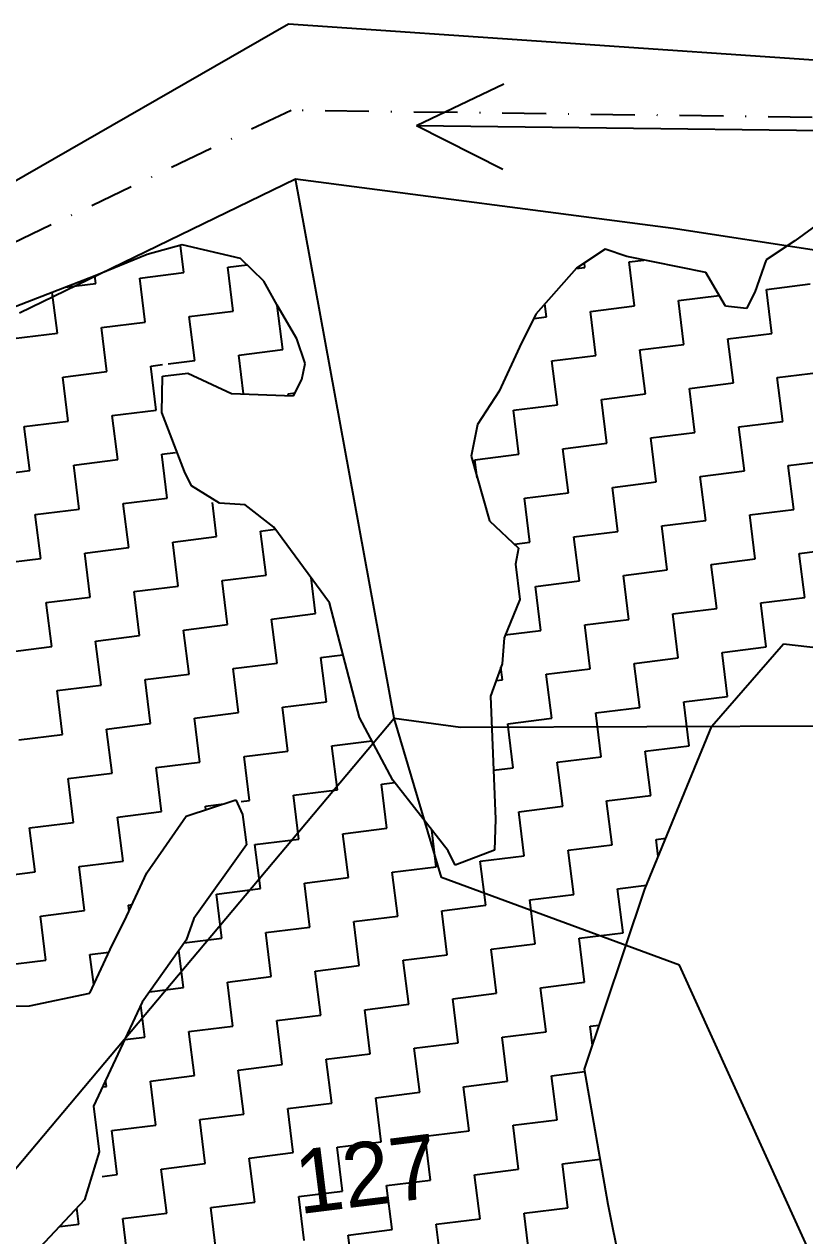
# Model space of a CAD drawing. Header units: metres. Extents: x 290108 to 292128, y 1990044 to 1991719.
# Drawn here: x 291424.1 to 291513.1, y 1991522.9 to 1991660.9 of the extents above; entities that cross this region are included whole.
import ezdxf
from ezdxf.enums import TextEntityAlignment as Align

# ---------------------------------------------------------------- set-up
doc = ezdxf.new("R2010")
doc.units = ezdxf.units.M
doc.header["$MEASUREMENT"] = 0
doc.linetypes.add('DASHDOT', pattern=[1, 0.5, -0.25, 0, -0.25])
for name, color, linetype in [('OFF', 1, 'Continuous'), ('POLY_HATCH', 12, 'Continuous'), ('POLY_PARCEL', 6, 'Continuous'), ('POLY_WATER', 4, 'Continuous'), ('TEXT_PARCEL', 7, 'Continuous'), ('V_BOUND_STREAM_LINE', 7, 'DASHDOT')]:
    doc.layers.add(name, color=color, linetype=linetype)
doc.styles.add('TEXT_MAP', font='')
doc.styles.get('TEXT_MAP').set_extended_font_data('Kruti Dev 050')

msp = doc.modelspace()

# ---------------------------------------------------------------- linework, layer by layer
for points in [[(291468.84, 1991649.38), (291478.79, 1991654.13)], [(291468.84, 1991649.38), (291536.88, 1991648.57)], [(291468.84, 1991649.38), (291478.67, 1991644.4)]]:
    msp.add_lwpolyline(points)
at = {"layer": 'OFF'}
msp.add_line((291498.82, 1991553.77), (291471.69, 1991563.73), dxfattribs=at)
at = {"layer": 'POLY_HATCH'}
for p, q in [((291516.79, 1991639.79), (291511.95, 1991636.25)), ((291511.95, 1991636.25), (291508.69, 1991634.09)), ((291438.16, 1991634.7), (291432.02, 1991632.18)), ((291442.14, 1991635.78), (291438.16, 1991634.7)), ((291448.78, 1991634.26), (291442.14, 1991635.78)), ((291490.34, 1991635.32), (291487.09, 1991633.16)), ((291492.8, 1991634.46), (291490.34, 1991635.32)), ((291451.46, 1991631.66), (291448.78, 1991634.26)), ((291487.09, 1991633.16), (291482.46, 1991627.89)), ((291501.83, 1991632.65), (291492.8, 1991634.46)), ((291508.69, 1991634.09), (291507.39, 1991630.4)), ((291432.02, 1991632.18), (291420.81, 1991627.85)), ((291504.07, 1991628.82), (291501.83, 1991632.65)), ((291452.97, 1991628.91), (291451.46, 1991631.66)), ((291507.39, 1991630.4), (291506.45, 1991628.53)), ((291455.21, 1991625.09), (291452.97, 1991628.91)), ((291482.46, 1991627.89), (291480.58, 1991624.13)), ((291506.45, 1991628.53), (291504.07, 1991628.82)), ((291456.15, 1991622.27), (291455.21, 1991625.09)), ((291480.58, 1991624.13), (291478.26, 1991619.15)), ((291455.79, 1991620.46), (291456.15, 1991622.27)), ((291439.81, 1991616.72), (291439.89, 1991620.83)), ((291439.89, 1991620.83), (291442.78, 1991621.19)), ((291442.78, 1991621.19), (291447.76, 1991618.88)), ((291454.84, 1991618.59), (291455.79, 1991620.46)), ((291447.76, 1991618.88), (291454.84, 1991618.59)), ((291478.26, 1991619.15), (291475.8, 1991615.32)), ((291442.41, 1991610), (291439.81, 1991616.72)), ((291475.8, 1991615.32), (291475.08, 1991611.71)), ((291475.08, 1991611.71), (291477.17, 1991604.35)), ((291443.2, 1991608.34), (291442.41, 1991610)), ((291446.38, 1991606.38), (291443.2, 1991608.34)), ((291449.34, 1991606.17), (291446.38, 1991606.38)), ((291452.59, 1991603.64), (291449.34, 1991606.17)), ((291477.17, 1991604.35), (291480.49, 1991601.24)), ((291458.95, 1991595.04), (291452.59, 1991603.64)), ((291480.49, 1991601.24), (291480.13, 1991599.43)), ((291480.13, 1991599.43), (291480.63, 1991595.39)), ((291460.1, 1991590.49), (291458.95, 1991595.04)), ((291480.63, 1991595.39), (291478.82, 1991591.05)), ((291462.34, 1991581.96), (291460.1, 1991590.49)), ((291478.82, 1991591.05), (291478.6, 1991588.09)), ((291502.51, 1991580.97), (291510.69, 1991590.35)), ((291510.69, 1991590.35), (291523.63, 1991588.84)), ((291478.6, 1991588.09), (291477.3, 1991584.41)), ((291477.3, 1991584.41), (291477.87, 1991570.4)), ((291466.16, 1991574.81), (291462.34, 1991581.96)), ((291494.88, 1991562.41), (291502.51, 1991580.97)), ((291472.44, 1991566.79), (291466.16, 1991574.81)), ((291442.6, 1991570.71), (291448.24, 1991572.58)), ((291448.24, 1991572.58), (291449.03, 1991570.92)), ((291438.12, 1991564.28), (291442.6, 1991570.71)), ((291449.03, 1991570.92), (291449.46, 1991567.45)), ((291477.87, 1991570.4), (291477.72, 1991566.86)), ((291449.46, 1991567.45), (291443.46, 1991559.08)), ((291473.24, 1991565.13), (291472.44, 1991566.79)), ((291477.72, 1991566.86), (291473.24, 1991565.13)), ((291435.8, 1991559.3), (291438.12, 1991564.28)), ((291487.99, 1991541.89), (291494.88, 1991562.41)), ((291433.92, 1991555.54), (291435.8, 1991559.3)), ((291443.46, 1991559.08), (291442.59, 1991556.62)), ((291442.59, 1991556.62), (291437.6, 1991549.55)), ((291431.6, 1991550.56), (291433.92, 1991555.54)), ((291424.74, 1991549.12), (291431.6, 1991550.56)), ((291419.46, 1991549.05), (291424.74, 1991549.12)), ((291437.6, 1991549.55), (291432.03, 1991537.7)), ((291490.69, 1991526.49), (291487.99, 1991541.89)), ((291432.03, 1991537.7), (291432.67, 1991532.5)), ((291432.67, 1991532.5), (291431.01, 1991527.01)), ((291431.01, 1991527.01), (291424.79, 1991520.37)), ((291493.74, 1991511.52), (291490.69, 1991526.49))]:
    msp.add_line(p, q, dxfattribs=at)
at = {"layer": 'POLY_HATCH', "linetype": 'Continuous'}
for p, q in [((291442.33, 1991632.63), (291441.94, 1991635.73)), ((291447.34, 1991633.25), (291449.54, 1991633.53)), ((291447.96, 1991628.24), (291447.34, 1991633.25)), ((291487.04, 1991633.1), (291488.05, 1991633.23)), ((291488.05, 1991633.23), (291487.99, 1991633.76)), ((291493.07, 1991633.85), (291494.75, 1991634.06)), ((291493.69, 1991628.84), (291493.07, 1991633.85)), ((291432.3, 1991631.38), (291432.2, 1991632.25)), ((291437.32, 1991632.01), (291442.33, 1991632.63)), ((291437.94, 1991627), (291437.32, 1991632.01)), ((291427.92, 1991625.75), (291427.34, 1991630.37)), ((291428.86, 1991630.96), (291432.3, 1991631.38)), ((291508.72, 1991630.71), (291513.73, 1991631.34)), ((291509.35, 1991625.7), (291508.72, 1991630.71)), ((291483.67, 1991627.6), (291483.48, 1991629.06)), ((291498.7, 1991629.47), (291503.35, 1991630.04)), ((291499.32, 1991624.46), (291498.7, 1991629.47)), ((291442.95, 1991627.62), (291447.96, 1991628.24)), ((291443.57, 1991622.61), (291442.95, 1991627.62)), ((291452.97, 1991628.87), (291453, 1991628.87)), ((291453.6, 1991623.86), (291452.97, 1991628.87)), ((291488.68, 1991628.22), (291493.69, 1991628.84)), ((291489.3, 1991623.21), (291488.68, 1991628.22)), ((291432.93, 1991626.37), (291437.94, 1991627)), ((291433.55, 1991621.36), (291432.93, 1991626.37)), ((291482.22, 1991627.42), (291483.67, 1991627.6)), ((291422.91, 1991625.13), (291427.92, 1991625.75)), ((291504.34, 1991625.08), (291509.35, 1991625.7)), ((291504.96, 1991620.07), (291504.34, 1991625.08)), ((291448.59, 1991623.23), (291453.6, 1991623.86)), ((291494.31, 1991623.83), (291499.32, 1991624.46)), ((291494.94, 1991618.82), (291494.31, 1991623.83)), ((291438.56, 1991621.99), (291439.91, 1991622.15)), ((291440.54, 1991622.23), (291443.57, 1991622.61)), ((291449.13, 1991618.82), (291448.59, 1991623.23)), ((291484.29, 1991622.58), (291489.3, 1991623.21)), ((291484.91, 1991617.57), (291484.29, 1991622.58)), ((291428.54, 1991620.74), (291433.55, 1991621.36)), ((291429.16, 1991615.73), (291428.54, 1991620.74)), ((291439.19, 1991616.97), (291438.56, 1991621.99)), ((291509.97, 1991620.69), (291514.98, 1991621.31)), ((291499.95, 1991619.44), (291504.96, 1991620.07)), ((291500.57, 1991614.43), (291499.95, 1991619.44)), ((291510.59, 1991615.68), (291509.97, 1991620.69)), ((291454.22, 1991618.84), (291455.02, 1991618.94)), ((291454.25, 1991618.61), (291454.22, 1991618.84)), ((291489.92, 1991618.2), (291494.94, 1991618.82)), ((291490.55, 1991613.19), (291489.92, 1991618.2)), ((291434.18, 1991616.35), (291439.19, 1991616.97)), ((291479.9, 1991616.95), (291484.91, 1991617.57)), ((291480.52, 1991611.94), (291479.9, 1991616.95)), ((291424.15, 1991615.1), (291429.16, 1991615.73)), ((291434.8, 1991611.34), (291434.18, 1991616.35)), ((291505.58, 1991615.06), (291510.59, 1991615.68)), ((291424.78, 1991610.09), (291424.15, 1991615.1)), ((291495.56, 1991613.81), (291500.57, 1991614.43)), ((291496.18, 1991608.8), (291495.56, 1991613.81)), ((291506.21, 1991610.04), (291505.58, 1991615.06)), ((291485.54, 1991612.56), (291490.55, 1991613.19)), ((291486.16, 1991607.55), (291485.54, 1991612.56)), ((291429.79, 1991610.72), (291434.8, 1991611.34)), ((291439.81, 1991611.96), (291441.38, 1991612.16)), ((291440.43, 1991606.95), (291439.81, 1991611.96)), ((291475.51, 1991611.32), (291480.52, 1991611.94)), ((291475.77, 1991609.27), (291475.51, 1991611.32)), ((291511.22, 1991610.67), (291516.23, 1991611.29)), ((291419.76, 1991609.47), (291424.78, 1991610.09)), ((291430.41, 1991605.7), (291429.79, 1991610.72)), ((291501.19, 1991609.42), (291506.21, 1991610.04)), ((291511.84, 1991605.66), (291511.22, 1991610.67)), ((291491.17, 1991608.17), (291496.18, 1991608.8)), ((291501.82, 1991604.41), (291501.19, 1991609.42)), ((291435.42, 1991606.33), (291440.43, 1991606.95)), ((291481.15, 1991606.93), (291486.16, 1991607.55)), ((291481.77, 1991601.92), (291481.15, 1991606.93)), ((291491.79, 1991603.16), (291491.17, 1991608.17)), ((291425.4, 1991605.08), (291430.41, 1991605.7)), ((291436.05, 1991601.32), (291435.42, 1991606.33)), ((291446.07, 1991602.56), (291445.59, 1991606.44)), ((291506.83, 1991605.03), (291511.84, 1991605.66)), ((291426.02, 1991600.07), (291425.4, 1991605.08)), ((291496.81, 1991603.79), (291501.82, 1991604.41)), ((291507.45, 1991600.02), (291506.83, 1991605.03)), ((291451.08, 1991603.19), (291452.77, 1991603.4)), ((291451.7, 1991598.18), (291451.08, 1991603.19)), ((291486.78, 1991602.54), (291491.79, 1991603.16)), ((291497.43, 1991598.77), (291496.81, 1991603.79)), ((291441.06, 1991601.94), (291446.07, 1991602.56)), ((291441.68, 1991596.93), (291441.06, 1991601.94)), ((291480, 1991601.7), (291481.77, 1991601.92)), ((291487.41, 1991597.53), (291486.78, 1991602.54)), ((291421.01, 1991599.45), (291426.02, 1991600.07)), ((291431.03, 1991600.69), (291436.05, 1991601.32)), ((291431.66, 1991595.68), (291431.03, 1991600.69)), ((291502.44, 1991599.4), (291507.45, 1991600.02)), ((291512.46, 1991600.65), (291517.48, 1991601.27)), ((291513.09, 1991595.63), (291512.46, 1991600.65)), ((291492.42, 1991598.15), (291497.43, 1991598.77)), ((291503.06, 1991594.39), (291502.44, 1991599.4)), ((291446.69, 1991597.55), (291451.7, 1991598.18)), ((291447.32, 1991592.54), (291446.69, 1991597.55)), ((291457.34, 1991593.79), (291456.83, 1991597.91)), ((291482.4, 1991596.9), (291487.41, 1991597.53)), ((291493.04, 1991593.14), (291492.42, 1991598.15)), ((291436.67, 1991596.3), (291441.68, 1991596.93)), ((291437.29, 1991591.29), (291436.67, 1991596.3)), ((291483.02, 1991591.89), (291482.4, 1991596.9)), ((291426.65, 1991595.06), (291431.66, 1991595.68)), ((291427.27, 1991590.05), (291426.65, 1991595.06)), ((291508.08, 1991595.01), (291513.09, 1991595.63)), ((291508.7, 1991590), (291508.08, 1991595.01)), ((291452.33, 1991593.16), (291457.34, 1991593.79)), ((291452.95, 1991588.15), (291452.33, 1991593.16)), ((291488.03, 1991592.52), (291493.04, 1991593.14)), ((291498.05, 1991593.76), (291503.06, 1991594.39)), ((291498.68, 1991588.75), (291498.05, 1991593.76)), ((291442.3, 1991591.92), (291447.32, 1991592.54)), ((291442.93, 1991586.91), (291442.3, 1991591.92)), ((291478.96, 1991591.39), (291483.02, 1991591.89)), ((291488.65, 1991587.5), (291488.03, 1991592.52)), ((291432.28, 1991590.67), (291437.29, 1991591.29)), ((291432.9, 1991585.66), (291432.28, 1991590.67)), ((291422.26, 1991589.42), (291427.27, 1991590.05)), ((291457.96, 1991588.78), (291460.47, 1991589.09)), ((291503.69, 1991589.38), (291508.7, 1991590)), ((291504.31, 1991584.36), (291503.69, 1991589.38)), ((291447.94, 1991587.53), (291452.95, 1991588.15)), ((291458.59, 1991583.76), (291457.96, 1991588.78)), ((291478.63, 1991586.26), (291478.45, 1991587.68)), ((291493.66, 1991588.13), (291498.68, 1991588.75)), ((291494.29, 1991583.12), (291493.66, 1991588.13)), ((291437.92, 1991586.28), (291442.93, 1991586.91)), ((291438.54, 1991581.27), (291437.92, 1991586.28)), ((291448.56, 1991582.52), (291447.94, 1991587.53)), ((291477.92, 1991586.17), (291478.63, 1991586.26)), ((291483.64, 1991586.88), (291488.65, 1991587.5)), ((291484.27, 1991581.87), (291483.64, 1991586.88)), ((291427.89, 1991585.03), (291432.9, 1991585.66)), ((291428.52, 1991580.02), (291427.89, 1991585.03)), ((291453.57, 1991583.14), (291458.59, 1991583.76)), ((291499.3, 1991583.74), (291504.31, 1991584.36)), ((291499.92, 1991578.73), (291499.3, 1991583.74)), ((291443.55, 1991581.89), (291448.56, 1991582.52)), ((291454.2, 1991578.13), (291453.57, 1991583.14)), ((291489.28, 1991582.49), (291494.29, 1991583.12)), ((291489.9, 1991577.48), (291489.28, 1991582.49)), ((291433.53, 1991580.65), (291438.54, 1991581.27)), ((291444.17, 1991576.88), (291443.55, 1991581.89)), ((291479.25, 1991581.25), (291484.27, 1991581.87)), ((291479.88, 1991576.24), (291479.25, 1991581.25)), ((291423.51, 1991579.4), (291428.52, 1991580.02)), ((291434.15, 1991575.64), (291433.53, 1991580.65)), ((291459.21, 1991578.75), (291463.75, 1991579.32)), ((291449.19, 1991577.51), (291454.2, 1991578.13)), ((291459.83, 1991573.74), (291459.21, 1991578.75)), ((291494.91, 1991578.11), (291499.92, 1991578.73)), ((291495.54, 1991573.09), (291494.91, 1991578.11)), ((291439.16, 1991576.26), (291444.17, 1991576.88)), ((291449.81, 1991572.49), (291449.19, 1991577.51)), ((291484.89, 1991576.86), (291489.9, 1991577.48)), ((291485.51, 1991571.85), (291484.89, 1991576.86)), ((291429.14, 1991575.01), (291434.15, 1991575.64)), ((291439.79, 1991571.25), (291439.16, 1991576.26)), ((291477.64, 1991575.96), (291479.88, 1991576.24)), ((291429.76, 1991570), (291429.14, 1991575.01)), ((291464.84, 1991574.36), (291466.36, 1991574.55)), ((291465.47, 1991569.35), (291464.84, 1991574.36)), ((291448.85, 1991572.38), (291449.81, 1991572.49)), ((291454.82, 1991573.12), (291459.83, 1991573.74)), ((291455.44, 1991568.11), (291454.82, 1991573.12)), ((291490.52, 1991572.47), (291495.54, 1991573.09)), ((291491.15, 1991567.46), (291490.52, 1991572.47)), ((291434.77, 1991570.62), (291439.79, 1991571.25)), ((291444.8, 1991571.87), (291446.89, 1991572.13)), ((291444.85, 1991571.45), (291444.8, 1991571.87)), ((291480.5, 1991571.22), (291485.51, 1991571.85)), ((291481.12, 1991566.21), (291480.5, 1991571.22)), ((291424.75, 1991569.38), (291429.76, 1991570)), ((291435.4, 1991565.61), (291434.77, 1991570.62)), ((291425.38, 1991564.37), (291424.75, 1991569.38)), ((291460.46, 1991568.73), (291465.47, 1991569.35)), ((291461.08, 1991563.72), (291460.46, 1991568.73)), ((291471.1, 1991564.97), (291470.58, 1991569.17)), ((291450.43, 1991567.48), (291455.44, 1991568.11)), ((291451.06, 1991562.47), (291450.43, 1991567.48)), ((291486.14, 1991566.84), (291491.15, 1991567.46)), ((291496.16, 1991568.08), (291497.27, 1991568.22)), ((291496.4, 1991566.12), (291496.16, 1991568.08)), ((291430.39, 1991564.99), (291435.4, 1991565.61)), ((291476.11, 1991565.59), (291481.12, 1991566.21)), ((291476.74, 1991560.58), (291476.11, 1991565.59)), ((291486.76, 1991561.82), (291486.14, 1991566.84)), ((291420.36, 1991563.74), (291425.38, 1991564.37)), ((291431.01, 1991559.98), (291430.39, 1991564.99)), ((291466.09, 1991564.34), (291471.1, 1991564.97)), ((291466.71, 1991559.33), (291466.09, 1991564.34)), ((291456.07, 1991563.1), (291461.08, 1991563.72)), ((291456.69, 1991558.08), (291456.07, 1991563.1)), ((291491.77, 1991562.45), (291495.06, 1991562.86)), ((291446.04, 1991561.85), (291451.06, 1991562.47)), ((291446.67, 1991556.84), (291446.04, 1991561.85)), ((291481.75, 1991561.2), (291486.76, 1991561.82)), ((291492.39, 1991557.44), (291491.77, 1991562.45)), ((291436.02, 1991560.6), (291436.43, 1991560.65)), ((291436.1, 1991559.95), (291436.02, 1991560.6)), ((291471.73, 1991559.95), (291476.74, 1991560.58)), ((291482.37, 1991556.19), (291481.75, 1991561.2)), ((291426, 1991559.35), (291431.01, 1991559.98)), ((291426.62, 1991554.34), (291426, 1991559.35)), ((291461.7, 1991558.71), (291466.71, 1991559.33)), ((291462.33, 1991553.7), (291461.7, 1991558.71)), ((291472.35, 1991554.94), (291471.73, 1991559.95)), ((291451.68, 1991557.46), (291456.69, 1991558.08)), ((291452.3, 1991552.45), (291451.68, 1991557.46)), ((291487.38, 1991556.81), (291492.39, 1991557.44)), ((291442.37, 1991556.3), (291446.67, 1991556.84)), ((291477.36, 1991555.57), (291482.37, 1991556.19)), ((291488.01, 1991551.8), (291487.38, 1991556.81)), ((291431.63, 1991554.97), (291433.77, 1991555.23)), ((291432.06, 1991551.54), (291431.63, 1991554.97)), ((291442.28, 1991551.2), (291441.75, 1991555.43)), ((291467.34, 1991554.32), (291472.35, 1991554.94)), ((291477.98, 1991550.55), (291477.36, 1991555.57)), ((291421.61, 1991553.72), (291426.62, 1991554.34)), ((291457.31, 1991553.07), (291462.33, 1991553.7)), ((291467.96, 1991549.31), (291467.34, 1991554.32)), ((291447.29, 1991551.83), (291452.3, 1991552.45)), ((291447.91, 1991546.81), (291447.29, 1991551.83)), ((291457.94, 1991548.06), (291457.31, 1991553.07)), ((291482.99, 1991551.18), (291488.01, 1991551.8)), ((291438.43, 1991550.72), (291442.28, 1991551.2)), ((291472.97, 1991549.93), (291477.98, 1991550.55)), ((291483.62, 1991546.17), (291482.99, 1991551.18)), ((291437.89, 1991545.57), (291437.44, 1991549.2)), ((291462.95, 1991548.68), (291467.96, 1991549.31)), ((291473.6, 1991544.92), (291472.97, 1991549.93)), ((291452.93, 1991547.44), (291457.94, 1991548.06)), ((291463.57, 1991543.67), (291462.95, 1991548.68)), ((291442.9, 1991546.19), (291447.91, 1991546.81)), ((291443.53, 1991541.18), (291442.9, 1991546.19)), ((291453.55, 1991542.43), (291452.93, 1991547.44)), ((291488.63, 1991546.79), (291489.68, 1991546.92)), ((291488.9, 1991544.6), (291488.63, 1991546.79)), ((291435.59, 1991545.28), (291437.89, 1991545.57)), ((291468.58, 1991544.3), (291473.6, 1991544.92)), ((291478.61, 1991545.54), (291483.62, 1991546.17)), ((291479.23, 1991540.53), (291478.61, 1991545.54)), ((291458.56, 1991543.05), (291463.57, 1991543.67)), ((291469.21, 1991539.28), (291468.58, 1991544.3)), ((291448.54, 1991541.8), (291453.55, 1991542.43)), ((291459.18, 1991538.04), (291458.56, 1991543.05)), ((291438.52, 1991540.56), (291443.53, 1991541.18)), ((291449.16, 1991536.79), (291448.54, 1991541.8)), ((291484.24, 1991541.16), (291488.04, 1991541.63)), ((291484.87, 1991536.14), (291484.24, 1991541.16)), ((291433.05, 1991539.88), (291433.5, 1991539.93)), ((291433.5, 1991539.93), (291433.41, 1991540.65)), ((291439.14, 1991535.54), (291438.52, 1991540.56)), ((291474.22, 1991539.91), (291479.23, 1991540.53)), ((291474.84, 1991534.9), (291474.22, 1991539.91)), ((291454.17, 1991537.41), (291459.18, 1991538.04)), ((291464.2, 1991538.66), (291469.21, 1991539.28)), ((291464.82, 1991533.65), (291464.2, 1991538.66)), ((291444.15, 1991536.17), (291449.16, 1991536.79)), ((291454.8, 1991532.4), (291454.17, 1991537.41)), ((291434.13, 1991534.92), (291439.14, 1991535.54)), ((291444.77, 1991531.16), (291444.15, 1991536.17)), ((291479.85, 1991535.52), (291484.87, 1991536.14)), ((291480.48, 1991530.51), (291479.85, 1991535.52)), ((291434.75, 1991529.91), (291434.13, 1991534.92)), ((291469.83, 1991534.27), (291474.84, 1991534.9)), ((291470.45, 1991529.26), (291469.83, 1991534.27)), ((291449.79, 1991531.78), (291454.8, 1991532.4)), ((291459.81, 1991533.03), (291464.82, 1991533.65)), ((291460.43, 1991528.02), (291459.81, 1991533.03)), ((291439.76, 1991530.53), (291444.77, 1991531.16)), ((291450.41, 1991526.77), (291449.79, 1991531.78)), ((291485.49, 1991531.13), (291489.78, 1991531.67)), ((291486.11, 1991526.12), (291485.49, 1991531.13)), ((291433.02, 1991529.69), (291434.75, 1991529.91)), ((291440.39, 1991525.52), (291439.76, 1991530.53)), ((291475.47, 1991529.89), (291480.48, 1991530.51)), ((291476.09, 1991524.87), (291475.47, 1991529.89)), ((291465.44, 1991528.64), (291470.45, 1991529.26)), ((291466.07, 1991523.63), (291465.44, 1991528.64)), ((291455.42, 1991527.39), (291460.43, 1991528.02)), ((291456.04, 1991522.38), (291455.42, 1991527.39)), ((291430.36, 1991524.27), (291430.14, 1991526.08)), ((291435.37, 1991524.9), (291440.39, 1991525.52)), ((291445.4, 1991526.14), (291450.41, 1991526.77)), ((291446.02, 1991521.13), (291445.4, 1991526.14)), ((291481.1, 1991525.5), (291486.11, 1991526.12)), ((291481.72, 1991520.49), (291481.1, 1991525.5)), ((291428.19, 1991524), (291430.36, 1991524.27)), ((291436, 1991519.89), (291435.37, 1991524.9)), ((291471.08, 1991524.25), (291476.09, 1991524.87)), ((291471.7, 1991519.24), (291471.08, 1991524.25)), ((291461.06, 1991523), (291466.07, 1991523.63)), ((291461.68, 1991517.99), (291461.06, 1991523))]:
    msp.add_line(p, q, dxfattribs=at)
at = {"layer": 'POLY_PARCEL'}
for p, q in [((291466.3, 1991581.87), (291455.04, 1991643.33)), ((291420.36, 1991527.28), (291466.3, 1991581.87)), ((291471.69, 1991563.73), (291466.3, 1991581.87)), ((291466.3, 1991581.87), (291473.88, 1991580.86)), ((291473.88, 1991580.86), (291540.98, 1991581.12)), ((291519.89, 1991507.39), (291498.82, 1991553.77))]:
    msp.add_line(p, q, dxfattribs=at)
at = {"layer": 'POLY_WATER'}
for p, q in [((291454.27, 1991660.93), (291403.53, 1991631.82)), ((291531.42, 1991655.63), (291454.27, 1991660.93)), ((291423.6, 1991628.05), (291455.04, 1991643.33)), ((291455.04, 1991643.33), (291498.11, 1991637.71)), ((291498.11, 1991637.71), (291514.91, 1991635.1))]:
    msp.add_line(p, q, dxfattribs=at)
at = {"layer": 'V_BOUND_STREAM_LINE', "ltscale": 10}
for p, q in [((291454.57, 1991651.11), (291396.81, 1991623.54)), ((291534.12, 1991650.04), (291454.57, 1991651.11))]:
    msp.add_line(p, q, dxfattribs=at)

# ---------------------------------------------------------------- texts
at = {"layer": 'TEXT_PARCEL', "style": 'TEXT_MAP'}
msp.add_text('127', height=7.272, rotation=7.0915, dxfattribs=at).set_placement((291463.1, 1991530.05), align=Align.MIDDLE)

doc.saveas('drawing.dxf')
